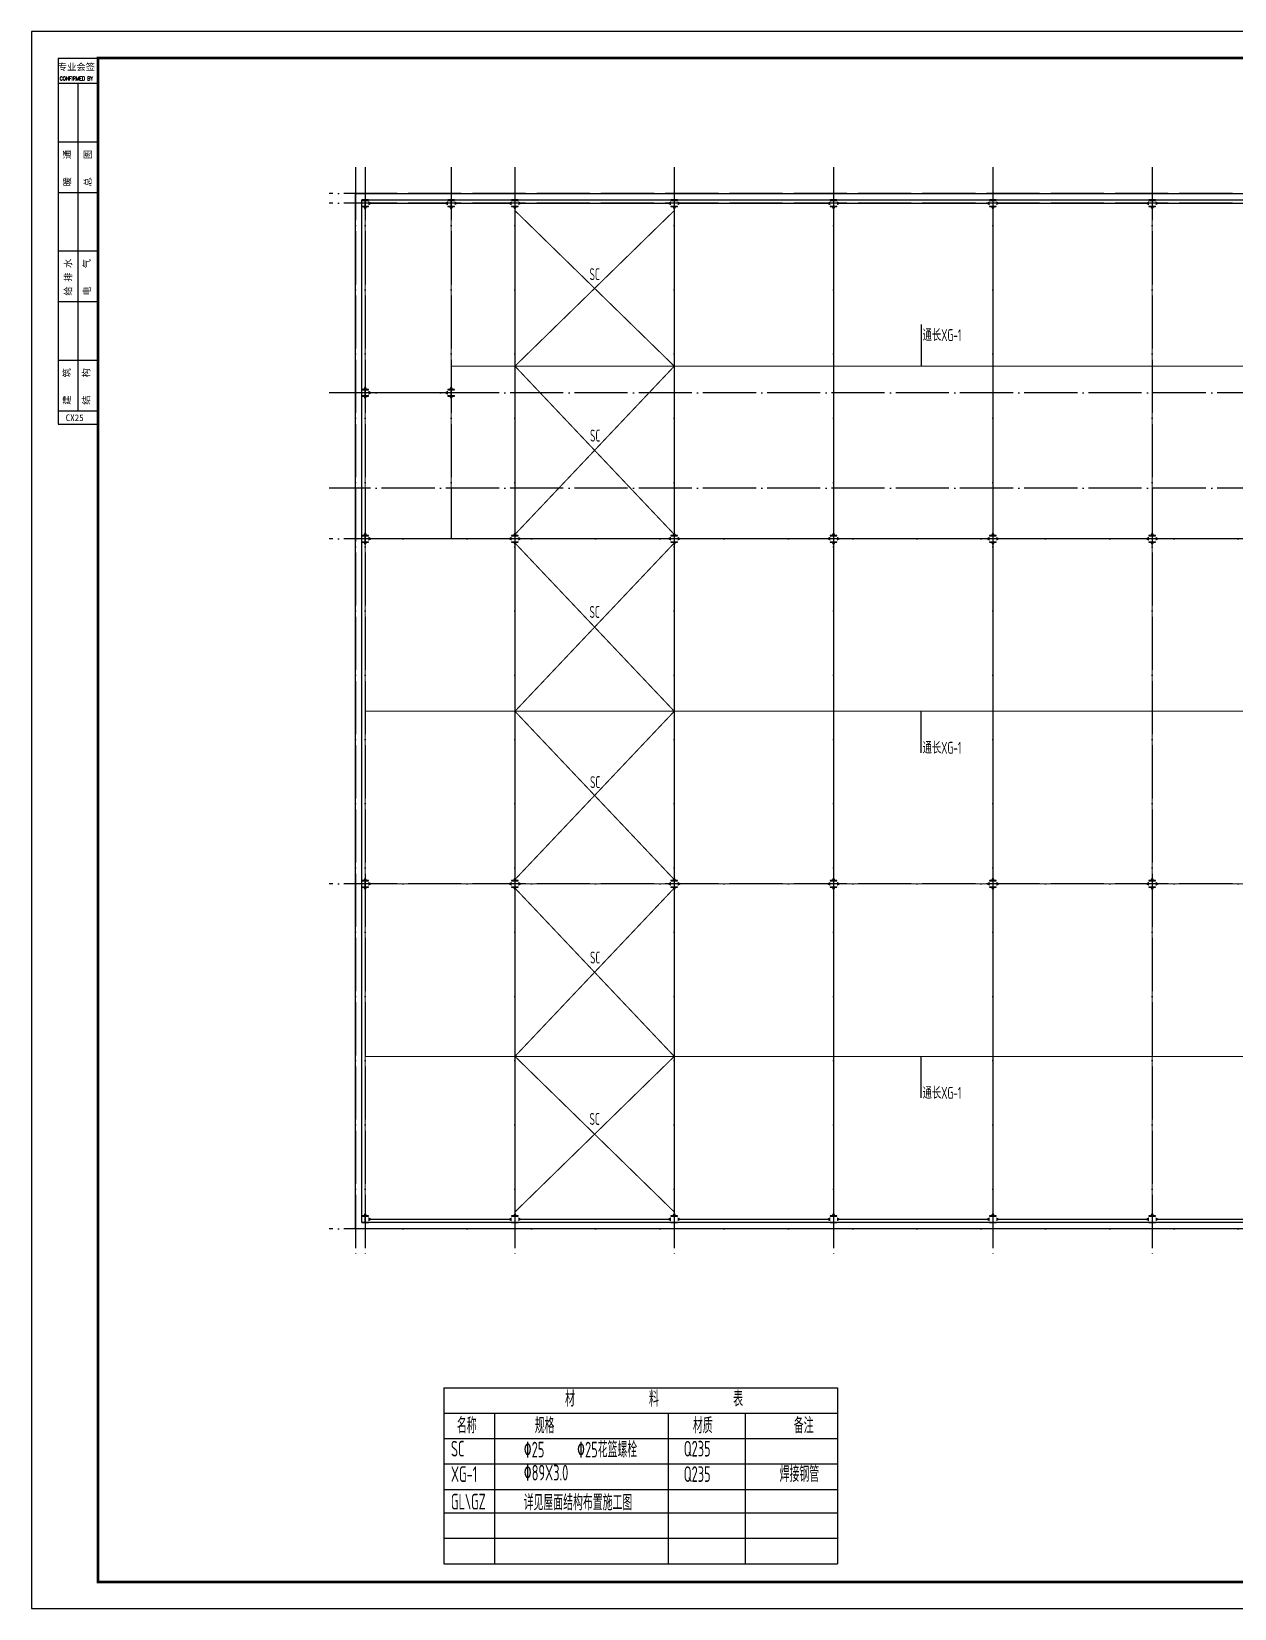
# Model space of a CAD drawing. Extents: x -138012 to 2129925, y -311560 to 0.
# Drawn here: x 1252906 to 1298207, y -198457 to -139057 of the extents above; entities that cross this region are included whole.
import ezdxf

# ---------------------------------------------------------------- set-up
doc = ezdxf.new("R2010")
doc.units = 0
doc.header["$LTSCALE"] = 1000
doc.header["$MEASUREMENT"] = 0
doc.linetypes.add('DASH', pattern=[0.35, 0.25, -0.1])
doc.linetypes.add('DOTE', pattern=[2.42, 2, -0.2, 0.02, -0.2])
doc.layers.get('0').update_dxf_attribs({"linetype": 'CONTINUOUS'})
for name, color, linetype in [('DOTE', 253, 'DOTE'), ('PUB_TITLE', 4, 'CONTINUOUS'), ('TEXT', 7, 'CONTINUOUS'), ('图框', 4, 'CONTINUOUS'), ('字符串标注', 253, 'CONTINUOUS'), ('尺寸标注', 7, 'CONTINUOUS'), ('柱构件', 2, 'CONTINUOUS'), ('标注', 3, 'CONTINUOUS'), ('梁构件', 4, 'CONTINUOUS')]:
    doc.layers.add(name, color=color, linetype=linetype)
doc.styles.add('iIcon2', font='')
doc.styles.add('MIMI-TKWZ', font='romanc.shx', dxfattribs={"width": 0.75, "oblique": 15, "bigfont": 'bigfont.shx'})
doc.styles.add('TSSD_REIN', font='tssdeng.shx', dxfattribs={"width": 0.7, "bigfont": 'tssdchn.shx'})
doc.styles.get('iIcon2').set_extended_font_data('SimSun')

# ---------------------------------------------------------------- blocks, each defined once
blk = doc.blocks.new('654634')
at = {"layer": '图框'}
for p, q in [((71967, -136041), (73467, -136041)), ((71967, -136041), (71967, -149325)), ((71967, -136987), (73467, -136987)), ((71967, -139193), (73467, -139193)), ((71967, -141099), (73467, -141099)), ((71967, -143306), (73467, -143306)), ((71967, -145212), (73467, -145212)), ((71967, -147419), (73467, -147419)), ((71967, -149325), (73467, -149325)), ((71967, -149325), (71967, -149825)), ((71967, -149825), (73467, -149825))]:
    blk.add_line(p, q, dxfattribs=at)
blk.add_lwpolyline([(72717, -149325), (72717, -136987)], dxfattribs=at)
at = {"layer": '图框', "style": 'iIcon2'}
for s, p in [('专业会签', (71956, -136500)), ('CX25', (72252, -149714))]:
    blk.add_text(s, height=250, dxfattribs=at).set_placement(p)
at = {"layer": '图框', "style": 'MIMI-TKWZ', "width": 0.75}
blk.add_text('CONFIRMED BY', height=145, dxfattribs=at).set_placement((72026, -136885))
at = {"layer": '图框', "style": 'iIcon2'}
for s, p in [('暖    通', (72436, -140877)), ('总    图', (73213, -140877)), ('给 排 水', (72469, -144990)), ('电    气', (73176, -144990)), ('建    筑', (72418, -149103)), ('结    构', (73149, -149103))]:
    blk.add_text(s, height=250, rotation=90, dxfattribs=at).set_placement(p)

msp = doc.modelspace()

# ---------------------------------------------------------------- linework, layer by layer
for p, q in [((1268428.705, -190144.325), (1283252.123, -190144.325)), ((1268428.705, -190144.325), (1268428.705, -196772.131)), ((1283252.123, -190144.325), (1283252.123, -196772.131)), ((1268428.705, -191101.356), (1283252.123, -191101.356)), ((1270342.768, -191101.356), (1270342.768, -196772.131)), ((1276884.3, -191101.356), (1276884.3, -196772.131)), ((1279778.854, -191101.356), (1279778.854, -196772.131)), ((1268428.705, -192058.387), (1283252.123, -192058.387)), ((1268428.705, -193015.419), (1283252.123, -193015.419)), ((1268428.705, -193972.45), (1283252.123, -193972.45)), ((1268428.705, -194858.069), (1283252.123, -194858.069)), ((1268428.705, -195815.1), (1283252.123, -195815.1)), ((1268428.705, -196772.131), (1283252.123, -196772.131))]:
    msp.add_line(p, q)
at = {"layer": 'DOTE', "color": 8, "linetype": 'DOTE'}
for p, q in [((1265110.661, -144161.877), (1265110.661, -185161.877)), ((1265470.661, -144161.877), (1265470.661, -185161.877)), ((1268710.661, -144161.877), (1268710.661, -158161.877)), ((1271110.661, -144161.877), (1271110.661, -185161.877)), ((1277110.661, -144161.877), (1277110.661, -185161.877)), ((1283110.661, -144161.877), (1283110.661, -185161.877)), ((1289110.661, -144161.877), (1289110.661, -185161.877)), ((1295110.661, -144161.877), (1295110.661, -185161.877)), ((1344110.661, -145161.877), (1264110.661, -145161.877)), ((1344110.661, -145521.877), (1264110.661, -145521.877)), ((1343110.661, -152661.877), (1264110.661, -152661.877)), ((1343110.661, -156261.877), (1264110.661, -156261.877)), ((1344110.661, -158161.877), (1264110.661, -158161.877)), ((1344110.661, -171161.877), (1264110.661, -171161.877)), ((1344110.661, -184161.877), (1264110.661, -184161.877))]:
    msp.add_line(p, q, dxfattribs=at)
at = {"layer": 'PUB_TITLE'}
msp.add_lwpolyline([(1252906.436, -198457.162), (1379006.436, -198457.162), (1379006.436, -139057.162), (1252906.436, -139057.162)], close=True, dxfattribs=at)
at = {"layer": 'PUB_TITLE', "const_width": 100}
msp.add_lwpolyline([(1255406.436, -197457.162), (1378006.436, -197457.162), (1378006.436, -140057.162), (1255406.436, -140057.162)], close=True, dxfattribs=at)
at = {"layer": 'TEXT'}
for p, q in [((1286403.078, -150098.443), (1286403.078, -151661.877)), ((1286403.078, -166225.31), (1286403.078, -164661.877)), ((1286403.078, -179225.31), (1286403.078, -177661.877))]:
    msp.add_line(p, q, dxfattribs=at)
at = {"layer": '字符串标注', "const_width": 1.5}
for points in [[(1265471.414, -145526.883, 1), (1265469.914, -145526.883, 1), (1265471.414, -145526.883, 1)], [(1268711.414, -145526.883, 1), (1268709.914, -145526.883, 1), (1268711.414, -145526.883, 1)], [(1271111.412, -145526.883, 1), (1271109.911, -145526.883, 1), (1271111.412, -145526.883, 1)], [(1277111.415, -145526.883, 1), (1277109.914, -145526.883, 1), (1277111.415, -145526.883, 1)], [(1283111.366, -145526.883, 1), (1283109.865, -145526.883, 1), (1283111.366, -145526.883, 1)], [(1289111.366, -145526.883, 1), (1289109.865, -145526.883, 1), (1289111.366, -145526.883, 1)], [(1295111.366, -145526.883, 1), (1295109.865, -145526.883, 1), (1295111.366, -145526.883, 1)], [(1265471.414, -183796.877, 1), (1265469.914, -183796.877, 1), (1265471.414, -183796.877, 1)], [(1271111.412, -183796.877, 1), (1271109.911, -183796.877, 1), (1271111.412, -183796.877, 1)], [(1277111.415, -183796.877, 1), (1277109.914, -183796.877, 1), (1277111.415, -183796.877, 1)], [(1283111.366, -183796.877, 1), (1283109.865, -183796.877, 1), (1283111.366, -183796.877, 1)], [(1289111.366, -183796.877, 1), (1289109.865, -183796.877, 1), (1289111.366, -183796.877, 1)], [(1295111.366, -183796.877, 1), (1295109.865, -183796.877, 1), (1295111.366, -183796.877, 1)]]:
    msp.add_lwpolyline(points, format="xyb", close=True, dxfattribs=at)
at = {"layer": '字符串标注', "const_width": 1.5, "elevation": 1300}
for points in [[(1265471.414, -152661.877, 1), (1265469.914, -152661.877, 1), (1265471.414, -152661.877, 1)], [(1268711.414, -152661.877, 1), (1268709.914, -152661.877, 1), (1268711.414, -152661.877, 1)], [(1265471.414, -158161.877, 1), (1265469.914, -158161.877, 1), (1265471.414, -158161.877, 1)], [(1271111.412, -158161.877, 1), (1271109.911, -158161.877, 1), (1271111.412, -158161.877, 1)], [(1277111.415, -158161.877, 1), (1277109.914, -158161.877, 1), (1277111.415, -158161.877, 1)], [(1283111.366, -158161.877, 1), (1283109.865, -158161.877, 1), (1283111.366, -158161.877, 1)], [(1289111.366, -158161.877, 1), (1289109.865, -158161.877, 1), (1289111.366, -158161.877, 1)], [(1295111.366, -158161.877, 1), (1295109.865, -158161.877, 1), (1295111.366, -158161.877, 1)], [(1265471.414, -171161.877, 1), (1265469.914, -171161.877, 1), (1265471.414, -171161.877, 1)], [(1271111.412, -171161.877, 1), (1271109.911, -171161.877, 1), (1271111.412, -171161.877, 1)], [(1277111.415, -171161.877, 1), (1277109.914, -171161.877, 1), (1277111.415, -171161.877, 1)], [(1283111.366, -171161.877, 1), (1283109.865, -171161.877, 1), (1283111.366, -171161.877, 1)], [(1289111.366, -171161.877, 1), (1289109.865, -171161.877, 1), (1289111.366, -171161.877, 1)], [(1295111.366, -171161.877, 1), (1295109.865, -171161.877, 1), (1295111.366, -171161.877, 1)]]:
    msp.add_lwpolyline(points, format="xyb", close=True, dxfattribs=at)
at = {"layer": '尺寸标注'}
for points in [[(1265110.661, -145161.877), (1343110.661, -145161.877), (1343110.661, -184161.877), (1265110.661, -184161.877)], [(1265350.661, -145401.877), (1342870.661, -145401.877), (1342870.661, -183921.877), (1265350.661, -183921.877)]]:
    msp.add_lwpolyline(points, close=True, dxfattribs=at)
at = {"layer": '柱构件'}
for p, q in [((1265595.665, -145401.877), (1265345.664, -145401.877)), ((1265345.664, -145401.877), (1265345.664, -145415.878)), ((1265345.664, -145415.878), (1265466.164, -145415.878)), ((1265466.164, -145415.878), (1265466.164, -145637.881)), ((1265475.164, -145415.878), (1265595.665, -145415.878)), ((1265475.164, -145637.881), (1265475.164, -145415.878)), ((1265595.665, -145415.878), (1265595.665, -145401.877)), ((1268835.664, -145401.877), (1268585.664, -145401.877)), ((1268585.664, -145401.877), (1268585.664, -145415.878)), ((1268585.664, -145415.878), (1268706.164, -145415.878)), ((1268706.164, -145415.878), (1268706.164, -145637.881)), ((1268715.164, -145415.878), (1268835.664, -145415.878)), ((1268715.164, -145637.881), (1268715.164, -145415.878)), ((1268835.664, -145415.878), (1268835.664, -145401.877)), ((1271235.661, -145401.877), (1270985.661, -145401.877)), ((1270985.661, -145401.877), (1270985.661, -145415.878)), ((1270985.661, -145415.878), (1271106.16, -145415.878)), ((1271106.16, -145415.878), (1271106.16, -145637.881)), ((1271115.161, -145415.878), (1271235.661, -145415.878)), ((1271115.161, -145637.881), (1271115.161, -145415.878)), ((1271235.661, -145415.878), (1271235.661, -145401.877)), ((1277235.664, -145401.877), (1276985.664, -145401.877)), ((1276985.664, -145401.877), (1276985.664, -145415.878)), ((1276985.664, -145415.878), (1277106.164, -145415.878)), ((1277106.164, -145415.878), (1277106.164, -145637.881)), ((1277115.165, -145415.878), (1277235.664, -145415.878)), ((1277115.165, -145637.881), (1277115.165, -145415.878)), ((1277235.664, -145415.878), (1277235.664, -145401.877)), ((1283235.615, -145401.877), (1282985.615, -145401.877)), ((1282985.615, -145401.877), (1282985.615, -145415.878)), ((1282985.615, -145415.878), (1283106.114, -145415.878)), ((1283106.114, -145415.878), (1283106.114, -145637.881)), ((1283115.114, -145415.878), (1283235.615, -145415.878)), ((1283115.114, -145637.881), (1283115.114, -145415.878)), ((1283235.615, -145415.878), (1283235.615, -145401.877)), ((1289235.615, -145401.877), (1288985.615, -145401.877)), ((1288985.615, -145401.877), (1288985.615, -145415.878)), ((1288985.615, -145415.878), (1289106.114, -145415.878)), ((1289106.114, -145415.878), (1289106.114, -145637.881)), ((1289115.114, -145415.878), (1289235.615, -145415.878)), ((1289115.114, -145637.881), (1289115.114, -145415.878)), ((1289235.615, -145415.878), (1289235.615, -145401.877)), ((1295235.615, -145401.877), (1294985.615, -145401.877)), ((1294985.615, -145401.877), (1294985.615, -145415.878)), ((1294985.615, -145415.878), (1295106.114, -145415.878)), ((1295106.114, -145415.878), (1295106.114, -145637.881)), ((1295115.117, -145415.878), (1295235.615, -145415.878)), ((1295115.117, -145637.881), (1295115.117, -145415.878)), ((1295235.615, -145415.878), (1295235.615, -145401.877)), ((1265345.664, -145637.881), (1265345.664, -145651.877)), ((1265345.664, -145637.881), (1265466.164, -145637.881)), ((1265345.664, -145651.877), (1265595.665, -145651.877)), ((1265475.164, -145637.881), (1265595.665, -145637.881)), ((1265595.665, -145651.877), (1265595.665, -145637.881)), ((1268585.664, -145637.881), (1268585.664, -145651.877)), ((1268585.664, -145637.881), (1268706.164, -145637.881)), ((1268585.664, -145651.877), (1268835.664, -145651.877)), ((1268715.164, -145637.881), (1268835.664, -145637.881)), ((1268835.664, -145651.877), (1268835.664, -145637.881)), ((1270985.661, -145637.881), (1270985.661, -145651.877)), ((1270985.661, -145637.881), (1271106.16, -145637.881)), ((1270985.661, -145651.877), (1271235.661, -145651.877)), ((1271115.161, -145637.881), (1271235.661, -145637.881)), ((1271235.661, -145651.877), (1271235.661, -145637.881)), ((1276985.664, -145637.881), (1276985.664, -145651.877)), ((1276985.664, -145637.881), (1277106.164, -145637.881)), ((1276985.664, -145651.877), (1277235.664, -145651.877)), ((1277115.165, -145637.881), (1277235.664, -145637.881)), ((1277235.664, -145651.877), (1277235.664, -145637.881)), ((1282985.615, -145637.881), (1282985.615, -145651.877)), ((1282985.615, -145637.881), (1283106.114, -145637.881)), ((1282985.615, -145651.877), (1283235.615, -145651.877)), ((1283115.114, -145637.881), (1283235.615, -145637.881)), ((1283235.615, -145651.877), (1283235.615, -145637.881)), ((1288985.615, -145637.881), (1288985.615, -145651.877)), ((1288985.615, -145637.881), (1289106.114, -145637.881)), ((1288985.615, -145651.877), (1289235.615, -145651.877)), ((1289115.114, -145637.881), (1289235.615, -145637.881)), ((1289235.615, -145651.877), (1289235.615, -145637.881)), ((1294985.615, -145637.881), (1294985.615, -145651.877)), ((1294985.615, -145637.881), (1295106.114, -145637.881)), ((1294985.615, -145651.877), (1295235.615, -145651.877)), ((1295115.117, -145637.881), (1295235.615, -145637.881)), ((1295235.615, -145651.877), (1295235.615, -145637.881)), ((1265595.665, -152536.877, 1300), (1265345.664, -152536.877, 1300)), ((1265345.664, -152536.877, 1300), (1265345.664, -152550.878, 1300)), ((1265345.664, -152550.878, 1300), (1265466.164, -152550.878, 1300)), ((1265466.164, -152550.878, 1300), (1265466.164, -152772.875, 1300)), ((1265475.164, -152550.878, 1300), (1265595.665, -152550.878, 1300)), ((1265475.164, -152772.875, 1300), (1265475.164, -152550.878, 1300)), ((1265595.665, -152550.878, 1300), (1265595.665, -152536.877, 1300)), ((1268835.664, -152536.877, 1300), (1268585.664, -152536.877, 1300)), ((1268585.664, -152536.877, 1300), (1268585.664, -152550.878, 1300)), ((1268585.664, -152550.878, 1300), (1268706.164, -152550.878, 1300)), ((1268706.164, -152550.878, 1300), (1268706.164, -152772.875, 1300)), ((1268715.164, -152550.878, 1300), (1268835.664, -152550.878, 1300)), ((1268715.164, -152772.875, 1300), (1268715.164, -152550.878, 1300)), ((1268835.664, -152550.878, 1300), (1268835.664, -152536.877, 1300)), ((1265345.664, -152772.875, 1300), (1265345.664, -152786.877, 1300)), ((1265345.664, -152772.875, 1300), (1265466.164, -152772.875, 1300)), ((1265345.664, -152786.877, 1300), (1265595.665, -152786.877, 1300)), ((1265475.164, -152772.875, 1300), (1265595.665, -152772.875, 1300)), ((1265595.665, -152786.877, 1300), (1265595.665, -152772.875, 1300)), ((1268585.664, -152772.875, 1300), (1268585.664, -152786.877, 1300)), ((1268585.664, -152772.875, 1300), (1268706.164, -152772.875, 1300)), ((1268585.664, -152786.877, 1300), (1268835.664, -152786.877, 1300)), ((1268715.164, -152772.875, 1300), (1268835.664, -152772.875, 1300)), ((1268835.664, -152786.877, 1300), (1268835.664, -152772.875, 1300)), ((1265595.665, -158036.874, 1300), (1265345.664, -158036.874, 1300)), ((1265345.664, -158036.874, 1300), (1265345.664, -158050.875, 1300)), ((1265345.664, -158050.875, 1300), (1265466.164, -158050.875, 1300)), ((1265345.664, -158272.875, 1300), (1265345.664, -158286.877, 1300)), ((1265345.664, -158272.875, 1300), (1265466.164, -158272.875, 1300)), ((1265345.664, -158286.877, 1300), (1265595.665, -158286.877, 1300)), ((1265466.164, -158050.875, 1300), (1265466.164, -158272.875, 1300)), ((1265475.164, -158050.875, 1300), (1265595.665, -158050.875, 1300)), ((1265475.164, -158272.875, 1300), (1265475.164, -158050.875, 1300)), ((1265475.164, -158272.875, 1300), (1265595.665, -158272.875, 1300)), ((1265595.665, -158050.875, 1300), (1265595.665, -158036.874, 1300)), ((1265595.665, -158286.877, 1300), (1265595.665, -158272.875, 1300)), ((1271235.661, -158036.874, 1300), (1270985.661, -158036.874, 1300)), ((1270985.661, -158036.874, 1300), (1270985.661, -158050.875, 1300)), ((1270985.661, -158050.875, 1300), (1271106.16, -158050.875, 1300)), ((1270985.661, -158272.875, 1300), (1270985.661, -158286.877, 1300)), ((1270985.661, -158272.875, 1300), (1271106.16, -158272.875, 1300)), ((1270985.661, -158286.877, 1300), (1271235.661, -158286.877, 1300)), ((1271106.16, -158050.875, 1300), (1271106.16, -158272.875, 1300)), ((1271115.161, -158050.875, 1300), (1271235.661, -158050.875, 1300)), ((1271115.161, -158272.875, 1300), (1271115.161, -158050.875, 1300)), ((1271115.161, -158272.875, 1300), (1271235.661, -158272.875, 1300)), ((1271235.661, -158050.875, 1300), (1271235.661, -158036.874, 1300)), ((1271235.661, -158286.877, 1300), (1271235.661, -158272.875, 1300)), ((1277235.664, -158036.874, 1300), (1276985.664, -158036.874, 1300)), ((1276985.664, -158036.874, 1300), (1276985.664, -158050.875, 1300)), ((1276985.664, -158050.875, 1300), (1277106.164, -158050.875, 1300)), ((1276985.664, -158272.875, 1300), (1276985.664, -158286.877, 1300)), ((1276985.664, -158272.875, 1300), (1277106.164, -158272.875, 1300)), ((1276985.664, -158286.877, 1300), (1277235.664, -158286.877, 1300)), ((1277106.164, -158050.875, 1300), (1277106.164, -158272.875, 1300)), ((1277115.165, -158050.875, 1300), (1277235.664, -158050.875, 1300)), ((1277115.165, -158272.875, 1300), (1277115.165, -158050.875, 1300)), ((1277115.165, -158272.875, 1300), (1277235.664, -158272.875, 1300)), ((1277235.664, -158050.875, 1300), (1277235.664, -158036.874, 1300)), ((1277235.664, -158286.877, 1300), (1277235.664, -158272.875, 1300)), ((1283235.615, -158036.874, 1300), (1282985.615, -158036.874, 1300)), ((1282985.615, -158036.874, 1300), (1282985.615, -158050.875, 1300)), ((1282985.615, -158050.875, 1300), (1283106.114, -158050.875, 1300)), ((1282985.615, -158272.875, 1300), (1282985.615, -158286.877, 1300)), ((1282985.615, -158272.875, 1300), (1283106.114, -158272.875, 1300)), ((1282985.615, -158286.877, 1300), (1283235.615, -158286.877, 1300)), ((1283106.114, -158050.875, 1300), (1283106.114, -158272.875, 1300)), ((1283115.114, -158050.875, 1300), (1283235.615, -158050.875, 1300)), ((1283115.114, -158272.875, 1300), (1283115.114, -158050.875, 1300)), ((1283115.114, -158272.875, 1300), (1283235.615, -158272.875, 1300)), ((1283235.615, -158050.875, 1300), (1283235.615, -158036.874, 1300)), ((1283235.615, -158286.877, 1300), (1283235.615, -158272.875, 1300)), ((1289235.615, -158036.874, 1300), (1288985.615, -158036.874, 1300)), ((1288985.615, -158036.874, 1300), (1288985.615, -158050.875, 1300)), ((1288985.615, -158050.875, 1300), (1289106.114, -158050.875, 1300)), ((1288985.615, -158272.875, 1300), (1288985.615, -158286.877, 1300)), ((1288985.615, -158272.875, 1300), (1289106.114, -158272.875, 1300)), ((1288985.615, -158286.877, 1300), (1289235.615, -158286.877, 1300)), ((1289106.114, -158050.875, 1300), (1289106.114, -158272.875, 1300)), ((1289115.114, -158050.875, 1300), (1289235.615, -158050.875, 1300)), ((1289115.114, -158272.875, 1300), (1289115.114, -158050.875, 1300)), ((1289115.114, -158272.875, 1300), (1289235.615, -158272.875, 1300)), ((1289235.615, -158050.875, 1300), (1289235.615, -158036.874, 1300)), ((1289235.615, -158286.877, 1300), (1289235.615, -158272.875, 1300)), ((1295235.615, -158036.874, 1300), (1294985.615, -158036.874, 1300)), ((1294985.615, -158036.874, 1300), (1294985.615, -158050.875, 1300)), ((1294985.615, -158050.875, 1300), (1295106.114, -158050.875, 1300)), ((1294985.615, -158272.875, 1300), (1294985.615, -158286.877, 1300)), ((1294985.615, -158272.875, 1300), (1295106.114, -158272.875, 1300)), ((1294985.615, -158286.877, 1300), (1295235.615, -158286.877, 1300)), ((1295106.114, -158050.875, 1300), (1295106.114, -158272.875, 1300)), ((1295115.117, -158050.875, 1300), (1295235.615, -158050.875, 1300)), ((1295115.117, -158272.875, 1300), (1295115.117, -158050.875, 1300)), ((1295115.117, -158272.875, 1300), (1295235.615, -158272.875, 1300)), ((1295235.615, -158050.875, 1300), (1295235.615, -158036.874, 1300)), ((1295235.615, -158286.877, 1300), (1295235.615, -158272.875, 1300)), ((1265595.665, -171036.877, 1300), (1265345.664, -171036.877, 1300)), ((1265345.664, -171036.877, 1300), (1265345.664, -171050.875, 1300)), ((1265345.664, -171050.875, 1300), (1265466.164, -171050.875, 1300)), ((1265466.164, -171050.875, 1300), (1265466.164, -171272.875, 1300)), ((1265475.164, -171050.875, 1300), (1265595.665, -171050.875, 1300)), ((1265475.164, -171272.875, 1300), (1265475.164, -171050.875, 1300)), ((1265595.665, -171050.875, 1300), (1265595.665, -171036.877, 1300)), ((1271235.661, -171036.877, 1300), (1270985.661, -171036.877, 1300)), ((1270985.661, -171036.877, 1300), (1270985.661, -171050.875, 1300)), ((1270985.661, -171050.875, 1300), (1271106.16, -171050.875, 1300)), ((1271106.16, -171050.875, 1300), (1271106.16, -171272.875, 1300)), ((1271115.161, -171050.875, 1300), (1271235.661, -171050.875, 1300)), ((1271115.161, -171272.875, 1300), (1271115.161, -171050.875, 1300)), ((1271235.661, -171050.875, 1300), (1271235.661, -171036.877, 1300)), ((1277235.664, -171036.877, 1300), (1276985.664, -171036.877, 1300)), ((1276985.664, -171036.877, 1300), (1276985.664, -171050.875, 1300)), ((1276985.664, -171050.875, 1300), (1277106.164, -171050.875, 1300)), ((1277106.164, -171050.875, 1300), (1277106.164, -171272.875, 1300)), ((1277115.165, -171050.875, 1300), (1277235.664, -171050.875, 1300)), ((1277115.165, -171272.875, 1300), (1277115.165, -171050.875, 1300)), ((1277235.664, -171050.875, 1300), (1277235.664, -171036.877, 1300)), ((1283235.615, -171036.877, 1300), (1282985.615, -171036.877, 1300)), ((1282985.615, -171036.877, 1300), (1282985.615, -171050.875, 1300)), ((1282985.615, -171050.875, 1300), (1283106.114, -171050.875, 1300)), ((1283106.114, -171050.875, 1300), (1283106.114, -171272.875, 1300)), ((1283115.114, -171050.875, 1300), (1283235.615, -171050.875, 1300)), ((1283115.114, -171272.875, 1300), (1283115.114, -171050.875, 1300)), ((1283235.615, -171050.875, 1300), (1283235.615, -171036.877, 1300)), ((1289235.615, -171036.877, 1300), (1288985.615, -171036.877, 1300)), ((1288985.615, -171036.877, 1300), (1288985.615, -171050.875, 1300)), ((1288985.615, -171050.875, 1300), (1289106.114, -171050.875, 1300)), ((1289106.114, -171050.875, 1300), (1289106.114, -171272.875, 1300)), ((1289115.114, -171050.875, 1300), (1289235.615, -171050.875, 1300)), ((1289115.114, -171272.875, 1300), (1289115.114, -171050.875, 1300)), ((1289235.615, -171050.875, 1300), (1289235.615, -171036.877, 1300)), ((1295235.615, -171036.877, 1300), (1294985.615, -171036.877, 1300)), ((1294985.615, -171036.877, 1300), (1294985.615, -171050.875, 1300)), ((1294985.615, -171050.875, 1300), (1295106.114, -171050.875, 1300)), ((1295106.114, -171050.875, 1300), (1295106.114, -171272.875, 1300)), ((1295115.117, -171050.875, 1300), (1295235.615, -171050.875, 1300)), ((1295115.117, -171272.875, 1300), (1295115.117, -171050.875, 1300)), ((1295235.615, -171050.875, 1300), (1295235.615, -171036.877, 1300)), ((1265345.664, -171272.875, 1300), (1265345.664, -171286.877, 1300)), ((1265345.664, -171272.875, 1300), (1265466.164, -171272.875, 1300)), ((1265345.664, -171286.877, 1300), (1265595.665, -171286.877, 1300)), ((1265475.164, -171272.875, 1300), (1265595.665, -171272.875, 1300)), ((1265595.665, -171286.877, 1300), (1265595.665, -171272.875, 1300)), ((1270985.661, -171272.875, 1300), (1270985.661, -171286.877, 1300)), ((1270985.661, -171272.875, 1300), (1271106.16, -171272.875, 1300)), ((1270985.661, -171286.877, 1300), (1271235.661, -171286.877, 1300)), ((1271115.161, -171272.875, 1300), (1271235.661, -171272.875, 1300)), ((1271235.661, -171286.877, 1300), (1271235.661, -171272.875, 1300)), ((1276985.664, -171272.875, 1300), (1276985.664, -171286.877, 1300)), ((1276985.664, -171272.875, 1300), (1277106.164, -171272.875, 1300)), ((1276985.664, -171286.877, 1300), (1277235.664, -171286.877, 1300)), ((1277115.165, -171272.875, 1300), (1277235.664, -171272.875, 1300)), ((1277235.664, -171286.877, 1300), (1277235.664, -171272.875, 1300)), ((1282985.615, -171272.875, 1300), (1282985.615, -171286.877, 1300)), ((1282985.615, -171272.875, 1300), (1283106.114, -171272.875, 1300)), ((1282985.615, -171286.877, 1300), (1283235.615, -171286.877, 1300)), ((1283115.114, -171272.875, 1300), (1283235.615, -171272.875, 1300)), ((1283235.615, -171286.877, 1300), (1283235.615, -171272.875, 1300)), ((1288985.615, -171272.875, 1300), (1288985.615, -171286.877, 1300)), ((1288985.615, -171272.875, 1300), (1289106.114, -171272.875, 1300)), ((1288985.615, -171286.877, 1300), (1289235.615, -171286.877, 1300)), ((1289115.114, -171272.875, 1300), (1289235.615, -171272.875, 1300)), ((1289235.615, -171286.877, 1300), (1289235.615, -171272.875, 1300)), ((1294985.615, -171272.875, 1300), (1294985.615, -171286.877, 1300)), ((1294985.615, -171272.875, 1300), (1295106.114, -171272.875, 1300)), ((1294985.615, -171286.877, 1300), (1295235.615, -171286.877, 1300)), ((1295115.117, -171272.875, 1300), (1295235.615, -171272.875, 1300)), ((1295235.615, -171286.877, 1300), (1295235.615, -171272.875, 1300)), ((1265595.665, -183671.877), (1265345.664, -183671.877)), ((1265345.664, -183671.877), (1265345.664, -183685.877)), ((1265345.664, -183685.877), (1265466.164, -183685.877)), ((1265345.664, -183907.877), (1265345.664, -183921.877)), ((1265345.664, -183907.877), (1265466.164, -183907.877)), ((1265345.664, -183921.877), (1265595.665, -183921.877)), ((1265466.164, -183685.877), (1265466.164, -183907.877)), ((1265475.164, -183685.877), (1265595.665, -183685.877)), ((1265475.164, -183907.877), (1265475.164, -183685.877)), ((1265475.164, -183907.877), (1265595.665, -183907.877)), ((1265595.665, -183685.877), (1265595.665, -183671.877)), ((1265595.665, -183921.877), (1265595.665, -183907.877)), ((1271235.661, -183671.877), (1270985.661, -183671.877)), ((1270985.661, -183671.877), (1270985.661, -183685.877)), ((1270985.661, -183685.877), (1271106.16, -183685.877)), ((1270985.661, -183907.877), (1270985.661, -183921.877)), ((1270985.661, -183907.877), (1271106.16, -183907.877)), ((1270985.661, -183921.877), (1271235.661, -183921.877)), ((1271106.16, -183685.877), (1271106.16, -183907.877)), ((1271115.161, -183685.877), (1271235.661, -183685.877)), ((1271115.161, -183907.877), (1271115.161, -183685.877)), ((1271115.161, -183907.877), (1271235.661, -183907.877)), ((1271235.661, -183685.877), (1271235.661, -183671.877)), ((1271235.661, -183921.877), (1271235.661, -183907.877)), ((1277235.664, -183671.877), (1276985.664, -183671.877)), ((1276985.664, -183671.877), (1276985.664, -183685.877)), ((1276985.664, -183685.877), (1277106.164, -183685.877)), ((1276985.664, -183907.877), (1276985.664, -183921.877)), ((1276985.664, -183907.877), (1277106.164, -183907.877)), ((1276985.664, -183921.877), (1277235.664, -183921.877)), ((1277106.164, -183685.877), (1277106.164, -183907.877)), ((1277115.165, -183685.877), (1277235.664, -183685.877)), ((1277115.165, -183907.877), (1277115.165, -183685.877)), ((1277115.165, -183907.877), (1277235.664, -183907.877)), ((1277235.664, -183685.877), (1277235.664, -183671.877)), ((1277235.664, -183921.877), (1277235.664, -183907.877)), ((1283235.615, -183671.877), (1282985.615, -183671.877)), ((1282985.615, -183671.877), (1282985.615, -183685.877)), ((1282985.615, -183685.877), (1283106.114, -183685.877)), ((1282985.615, -183907.877), (1282985.615, -183921.877)), ((1282985.615, -183907.877), (1283106.114, -183907.877)), ((1282985.615, -183921.877), (1283235.615, -183921.877)), ((1283106.114, -183685.877), (1283106.114, -183907.877)), ((1283115.114, -183685.877), (1283235.615, -183685.877)), ((1283115.114, -183907.877), (1283115.114, -183685.877)), ((1283115.114, -183907.877), (1283235.615, -183907.877)), ((1283235.615, -183685.877), (1283235.615, -183671.877)), ((1283235.615, -183921.877), (1283235.615, -183907.877)), ((1289235.615, -183671.877), (1288985.615, -183671.877)), ((1288985.615, -183671.877), (1288985.615, -183685.877)), ((1288985.615, -183685.877), (1289106.114, -183685.877)), ((1288985.615, -183907.877), (1288985.615, -183921.877)), ((1288985.615, -183907.877), (1289106.114, -183907.877)), ((1288985.615, -183921.877), (1289235.615, -183921.877)), ((1289106.114, -183685.877), (1289106.114, -183907.877)), ((1289115.114, -183685.877), (1289235.615, -183685.877)), ((1289115.114, -183907.877), (1289115.114, -183685.877)), ((1289115.114, -183907.877), (1289235.615, -183907.877)), ((1289235.615, -183685.877), (1289235.615, -183671.877)), ((1289235.615, -183921.877), (1289235.615, -183907.877)), ((1295235.615, -183671.877), (1294985.615, -183671.877)), ((1294985.615, -183671.877), (1294985.615, -183685.877)), ((1294985.615, -183685.877), (1295106.114, -183685.877)), ((1294985.615, -183907.877), (1294985.615, -183921.877)), ((1294985.615, -183907.877), (1295106.114, -183907.877)), ((1294985.615, -183921.877), (1295235.615, -183921.877)), ((1295106.114, -183685.877), (1295106.114, -183907.877)), ((1295115.117, -183685.877), (1295235.615, -183685.877)), ((1295115.117, -183907.877), (1295115.117, -183685.877)), ((1295115.117, -183907.877), (1295235.615, -183907.877)), ((1295235.615, -183685.877), (1295235.615, -183671.877)), ((1295235.615, -183921.877), (1295235.615, -183907.877))]:
    msp.add_line(p, q, dxfattribs=at)
at = {"layer": '标注', "linetype": 'DASH', "const_width": 40}
for points in [[(1277110.661, -145801.871), (1271110.661, -151661.877), (1277073.161, -157961.877)], [(1271110.661, -145801.877), (1277110.661, -151661.877), (1271148.161, -157961.877)], [(1268710.661, -151661.877), (1342750.715, -151661.877)], [(1277073.164, -158361.877), (1271110.661, -164661.877), (1277073.161, -170961.877)], [(1271148.161, -158361.877), (1277110.661, -164661.877), (1271148.161, -170961.877)], [(1265470.664, -164661.877), (1342750.715, -164661.877)], [(1277110.661, -183521.883), (1271110.661, -177661.877), (1277073.161, -171361.877)], [(1271110.661, -183521.877), (1277110.661, -177661.877), (1271148.161, -171361.877)], [(1265470.664, -177661.877), (1342750.715, -177661.877)]]:
    msp.add_lwpolyline(points, dxfattribs=at)
at = {"layer": '梁构件', "const_width": 45}
for points in [[(1265595.665, -145526.883), (1268585.664, -145526.883)], [(1268835.664, -145526.883), (1270985.661, -145526.883)], [(1271235.661, -145526.883), (1276985.664, -145526.883)], [(1277235.664, -145526.883), (1282985.615, -145526.883)], [(1283235.615, -145526.883), (1288985.615, -145526.883)], [(1289235.615, -145526.883), (1294985.615, -145526.883)], [(1295235.615, -145526.883), (1300985.615, -145526.883)], [(1265595.665, -183796.877), (1270985.661, -183796.877)], [(1271235.661, -183796.877), (1276985.664, -183796.877)], [(1277235.664, -183796.877), (1282985.615, -183796.877)], [(1283235.615, -183796.877), (1288985.615, -183796.877)], [(1289235.615, -183796.877), (1294985.615, -183796.877)], [(1295235.615, -183796.877), (1300985.615, -183796.877)]]:
    msp.add_lwpolyline(points, dxfattribs=at)
at = {"layer": '梁构件', "const_width": 45, "elevation": 1300}
for points in [[(1265470.664, -152536.877), (1265470.664, -145651.877)], [(1268710.664, -152536.877), (1268710.664, -145651.877)], [(1271110.661, -158036.874), (1271110.661, -145651.877)], [(1277110.664, -158036.874), (1277110.664, -145651.877)], [(1283110.615, -158036.874), (1283110.615, -145651.877)], [(1289110.615, -158036.874), (1289110.615, -145651.877)], [(1295110.615, -158036.874), (1295110.615, -145651.877)], [(1265595.665, -152661.877), (1268585.664, -152661.877)], [(1265470.664, -158036.874), (1265470.664, -152786.877)], [(1268710.664, -158061.877), (1268710.664, -152786.877)], [(1265470.664, -171036.877), (1265470.664, -158286.877)], [(1265595.665, -158161.877), (1270985.661, -158161.877)], [(1271110.661, -171036.877), (1271110.661, -158286.877)], [(1271235.661, -158161.877), (1276985.664, -158161.877)], [(1277110.664, -171036.877), (1277110.664, -158286.877)], [(1277235.664, -158161.877), (1282985.615, -158161.877)], [(1283110.615, -171036.877), (1283110.615, -158286.877)], [(1283235.615, -158161.877), (1288985.615, -158161.877)], [(1289110.615, -171036.877), (1289110.615, -158286.877)], [(1289235.615, -158161.877), (1294985.615, -158161.877)], [(1295110.615, -171036.877), (1295110.615, -158286.877)], [(1295235.615, -158161.877), (1300985.615, -158161.877)], [(1265470.664, -183671.877), (1265470.664, -171286.877)], [(1265595.665, -171161.877), (1270985.661, -171161.877)], [(1271110.661, -183671.877), (1271110.661, -171286.877)], [(1271235.661, -171161.877), (1276985.664, -171161.877)], [(1277110.664, -183671.877), (1277110.664, -171286.877)], [(1277235.664, -171161.877), (1282985.615, -171161.877)], [(1283110.615, -183671.877), (1283110.615, -171286.877)], [(1283235.615, -171161.877), (1288985.615, -171161.877)], [(1289110.615, -183671.877), (1289110.615, -171286.877)], [(1289235.615, -171161.877), (1294985.615, -171161.877)], [(1295110.615, -183671.877), (1295110.615, -171286.877)], [(1295235.615, -171161.877), (1300985.615, -171161.877)]]:
    msp.add_lwpolyline(points, dxfattribs=at)
at = {"layer": '梁构件'}
for points in [[(1265595.665, -145451.883), (1265745.665, -145526.883), (1265595.665, -145601.883)], [(1268585.664, -145601.883), (1268435.664, -145526.883), (1268585.664, -145451.883)], [(1268835.664, -145451.883), (1268985.664, -145526.883), (1268835.664, -145601.883)], [(1270985.661, -145601.883), (1270835.661, -145526.883), (1270985.661, -145451.883)], [(1271235.661, -145451.883), (1271385.661, -145526.883), (1271235.661, -145601.883)], [(1276985.664, -145601.883), (1276835.664, -145526.883), (1276985.664, -145451.883)], [(1277235.664, -145451.883), (1277385.664, -145526.883), (1277235.664, -145601.883)], [(1282985.615, -145601.883), (1282835.615, -145526.883), (1282985.615, -145451.883)], [(1283235.615, -145451.883), (1283385.615, -145526.883), (1283235.615, -145601.883)], [(1288985.615, -145601.883), (1288835.615, -145526.883), (1288985.615, -145451.883)], [(1289235.615, -145451.883), (1289385.615, -145526.883), (1289235.615, -145601.883)], [(1294985.615, -145601.883), (1294835.615, -145526.883), (1294985.615, -145451.883)], [(1295235.615, -145451.883), (1295385.615, -145526.883), (1295235.615, -145601.883)], [(1265545.664, -145651.877), (1265470.664, -145801.877), (1265395.664, -145651.877)], [(1268785.664, -145651.877), (1268710.664, -145801.877), (1268635.664, -145651.877)], [(1271185.661, -145651.877), (1271110.661, -145801.877), (1271035.661, -145651.877)], [(1277185.664, -145651.877), (1277110.664, -145801.877), (1277035.664, -145651.877)], [(1283185.615, -145651.877), (1283110.615, -145801.877), (1283035.615, -145651.877)], [(1289185.615, -145651.877), (1289110.615, -145801.877), (1289035.615, -145651.877)], [(1295185.615, -145651.877), (1295110.615, -145801.877), (1295035.615, -145651.877)], [(1265395.664, -152536.877, 1300), (1265470.664, -152386.877, 1300), (1265545.664, -152536.877, 1300)], [(1265595.665, -152586.877, 1300), (1265745.665, -152661.877, 1300), (1265595.665, -152736.877, 1300)], [(1268585.667, -152736.877, 2600), (1268435.667, -152661.877, 2600), (1268585.667, -152586.877, 2600)], [(1268635.667, -152536.877, 2600), (1268710.667, -152386.877, 2600), (1268785.667, -152536.877, 2600)], [(1265545.664, -152786.877, 1300), (1265470.664, -152936.877, 1300), (1265395.664, -152786.877, 1300)], [(1268785.667, -152786.877, 2600), (1268710.667, -152936.877, 2600), (1268635.667, -152786.877, 2600)], [(1265395.664, -158036.874, 1300), (1265470.664, -157886.874, 1300), (1265545.664, -158036.874, 1300)], [(1271035.661, -158036.874, 1300), (1271110.661, -157886.874, 1300), (1271185.661, -158036.874, 1300)], [(1277035.664, -158036.874, 1300), (1277110.664, -157886.874, 1300), (1277185.664, -158036.874, 1300)], [(1283035.615, -158036.874, 1300), (1283110.615, -157886.874, 1300), (1283185.615, -158036.874, 1300)], [(1289035.615, -158036.874, 1300), (1289110.615, -157886.874, 1300), (1289185.615, -158036.874, 1300)], [(1295035.615, -158036.874, 1300), (1295110.615, -157886.874, 1300), (1295185.615, -158036.874, 1300)], [(1265545.664, -158286.877, 1300), (1265470.664, -158436.877, 1300), (1265395.664, -158286.877, 1300)], [(1265595.665, -158086.877, 1300), (1265745.665, -158161.877, 1300), (1265595.665, -158236.877, 1300)], [(1270985.661, -158236.877, 1300), (1270835.661, -158161.877, 1300), (1270985.661, -158086.877, 1300)], [(1271185.661, -158286.877, 1300), (1271110.661, -158436.877, 1300), (1271035.661, -158286.877, 1300)], [(1271235.661, -158086.877, 1300), (1271385.661, -158161.877, 1300), (1271235.661, -158236.877, 1300)], [(1276985.664, -158236.877, 1300), (1276835.664, -158161.877, 1300), (1276985.664, -158086.877, 1300)], [(1277185.664, -158286.877, 1300), (1277110.664, -158436.877, 1300), (1277035.664, -158286.877, 1300)], [(1277235.664, -158086.877, 1300), (1277385.664, -158161.877, 1300), (1277235.664, -158236.877, 1300)], [(1282985.615, -158236.877, 1300), (1282835.615, -158161.877, 1300), (1282985.615, -158086.877, 1300)], [(1283185.615, -158286.877, 1300), (1283110.615, -158436.877, 1300), (1283035.615, -158286.877, 1300)], [(1283235.615, -158086.877, 1300), (1283385.615, -158161.877, 1300), (1283235.615, -158236.877, 1300)], [(1288985.615, -158236.877, 1300), (1288835.615, -158161.877, 1300), (1288985.615, -158086.877, 1300)], [(1289185.615, -158286.877, 1300), (1289110.615, -158436.877, 1300), (1289035.615, -158286.877, 1300)], [(1289235.615, -158086.877, 1300), (1289385.615, -158161.877, 1300), (1289235.615, -158236.877, 1300)], [(1294985.615, -158236.877, 1300), (1294835.615, -158161.877, 1300), (1294985.615, -158086.877, 1300)], [(1295185.615, -158286.877, 1300), (1295110.615, -158436.877, 1300), (1295035.615, -158286.877, 1300)], [(1295235.615, -158086.877, 1300), (1295385.615, -158161.877, 1300), (1295235.615, -158236.877, 1300)], [(1265395.664, -171036.877, 1300), (1265470.664, -170886.877, 1300), (1265545.664, -171036.877, 1300)], [(1271035.661, -171036.877, 1300), (1271110.661, -170886.877, 1300), (1271185.661, -171036.877, 1300)], [(1277035.664, -171036.877, 1300), (1277110.664, -170886.877, 1300), (1277185.664, -171036.877, 1300)], [(1283035.615, -171036.877, 1300), (1283110.615, -170886.877, 1300), (1283185.615, -171036.877, 1300)], [(1289035.615, -171036.877, 1300), (1289110.615, -170886.877, 1300), (1289185.615, -171036.877, 1300)], [(1295035.615, -171036.877, 1300), (1295110.615, -170886.877, 1300), (1295185.615, -171036.877, 1300)], [(1265545.664, -171286.877, 1300), (1265470.664, -171436.877, 1300), (1265395.664, -171286.877, 1300)], [(1265595.665, -171086.877, 1300), (1265745.665, -171161.877, 1300), (1265595.665, -171236.877, 1300)], [(1270985.661, -171236.877, 1300), (1270835.661, -171161.877, 1300), (1270985.661, -171086.877, 1300)], [(1271185.661, -171286.877, 1300), (1271110.661, -171436.877, 1300), (1271035.661, -171286.877, 1300)], [(1271235.661, -171086.877, 1300), (1271385.661, -171161.877, 1300), (1271235.661, -171236.877, 1300)], [(1276985.664, -171236.877, 1300), (1276835.664, -171161.877, 1300), (1276985.664, -171086.877, 1300)], [(1277185.664, -171286.877, 1300), (1277110.664, -171436.877, 1300), (1277035.664, -171286.877, 1300)], [(1277235.664, -171086.877, 1300), (1277385.664, -171161.877, 1300), (1277235.664, -171236.877, 1300)], [(1282985.615, -171236.877, 1300), (1282835.615, -171161.877, 1300), (1282985.615, -171086.877, 1300)], [(1283185.615, -171286.877, 1300), (1283110.615, -171436.877, 1300), (1283035.615, -171286.877, 1300)], [(1283235.615, -171086.877, 1300), (1283385.615, -171161.877, 1300), (1283235.615, -171236.877, 1300)], [(1288985.615, -171236.877, 1300), (1288835.615, -171161.877, 1300), (1288985.615, -171086.877, 1300)], [(1289185.615, -171286.877, 1300), (1289110.615, -171436.877, 1300), (1289035.615, -171286.877, 1300)], [(1289235.615, -171086.877, 1300), (1289385.615, -171161.877, 1300), (1289235.615, -171236.877, 1300)], [(1294985.615, -171236.877, 1300), (1294835.615, -171161.877, 1300), (1294985.615, -171086.877, 1300)], [(1295185.615, -171286.877, 1300), (1295110.615, -171436.877, 1300), (1295035.615, -171286.877, 1300)], [(1295235.615, -171086.877, 1300), (1295385.615, -171161.877, 1300), (1295235.615, -171236.877, 1300)], [(1265395.664, -183671.877), (1265470.664, -183521.877), (1265545.664, -183671.877)], [(1271035.661, -183671.877), (1271110.661, -183521.877), (1271185.661, -183671.877)], [(1277035.664, -183671.877), (1277110.664, -183521.877), (1277185.664, -183671.877)], [(1283035.615, -183671.877), (1283110.615, -183521.877), (1283185.615, -183671.877)], [(1289035.615, -183671.877), (1289110.615, -183521.877), (1289185.615, -183671.877)], [(1295035.615, -183671.877), (1295110.615, -183521.877), (1295185.615, -183671.877)], [(1265595.665, -183721.877), (1265745.665, -183796.877), (1265595.665, -183871.877)], [(1270985.661, -183871.877), (1270835.661, -183796.877), (1270985.661, -183721.877)], [(1271235.661, -183721.877), (1271385.661, -183796.877), (1271235.661, -183871.877)], [(1276985.664, -183871.877), (1276835.664, -183796.877), (1276985.664, -183721.877)], [(1277235.664, -183721.877), (1277385.664, -183796.877), (1277235.664, -183871.877)], [(1282985.615, -183871.877), (1282835.615, -183796.877), (1282985.615, -183721.877)], [(1283235.615, -183721.877), (1283385.615, -183796.877), (1283235.615, -183871.877)], [(1288985.615, -183871.877), (1288835.615, -183796.877), (1288985.615, -183721.877)], [(1289235.615, -183721.877), (1289385.615, -183796.877), (1289235.615, -183871.877)], [(1294985.615, -183871.877), (1294835.615, -183796.877), (1294985.615, -183721.877)], [(1295235.615, -183721.877), (1295385.615, -183796.877), (1295235.615, -183871.877)]]:
    msp.add_solid(points, dxfattribs=at)

# ---------------------------------------------------------------- block references
at = {"layer": 'TEXT'}
msp.add_blockref('654634', (1181939.652, -4015.713), dxfattribs=at)

# ---------------------------------------------------------------- texts
at = {"layer": 'TEXT', "style": 'TSSD_REIN', "width": 0.6}
for s, height, p in [('SC', 450, (1273919.013, -148422.342)), ('通长XG-1', 450, (1286463.338, -150716.783)), ('SC', 450, (1273937.763, -154502.345)), ('SC', 450, (1273919.013, -161146.165)), ('通长XG-1', 450, (1286463.338, -166261.773)), ('SC', 450, (1273937.763, -167555.814)), ('SC', 450, (1273937.763, -174163.341)), ('通长XG-1', 450, (1286463.338, -179261.773)), ('SC', 450, (1273919.013, -180243.344)), ('材', 589.875, (1272998.945, -190853.75)), ('料', 589.875, (1276160.25, -190853.75)), ('表', 589.875, (1279329.761, -190853.75)), ('名称', 589.875, (1268924.194, -191860.559)), ('规格', 589.875, (1271857.212, -191860.559)), ('材质', 589.875, (1277813.858, -191860.559)), ('备注', 589.875, (1281613.567, -191860.559)), ('SC', 589.875, (1268700.335, -192733.86)), ('%%13025', 589.875, (1271439.518, -192767.228)), ('%%13025花篮螺栓', 589.875, (1273448.278, -192767.228)), ('Q235', 589.875, (1277469.6, -192733.86)), ('%%13089X3.0', 589.875, (1271439.518, -193637.439)), ('焊接钢管', 589.875, (1281080.4, -193690.891)), ('XG-1', 589.875, (1268700.335, -193690.891)), ('Q235', 589.875, (1277469.6, -193690.891)), ('GL\\GZ', 589.875, (1268700.335, -194728.319)), ('详见屋面结构布置施工图', 589.875, (1271439.518, -194761.688))]:
    msp.add_text(s, height=height, dxfattribs=at).set_placement(p)

doc.saveas('drawing.dxf')
